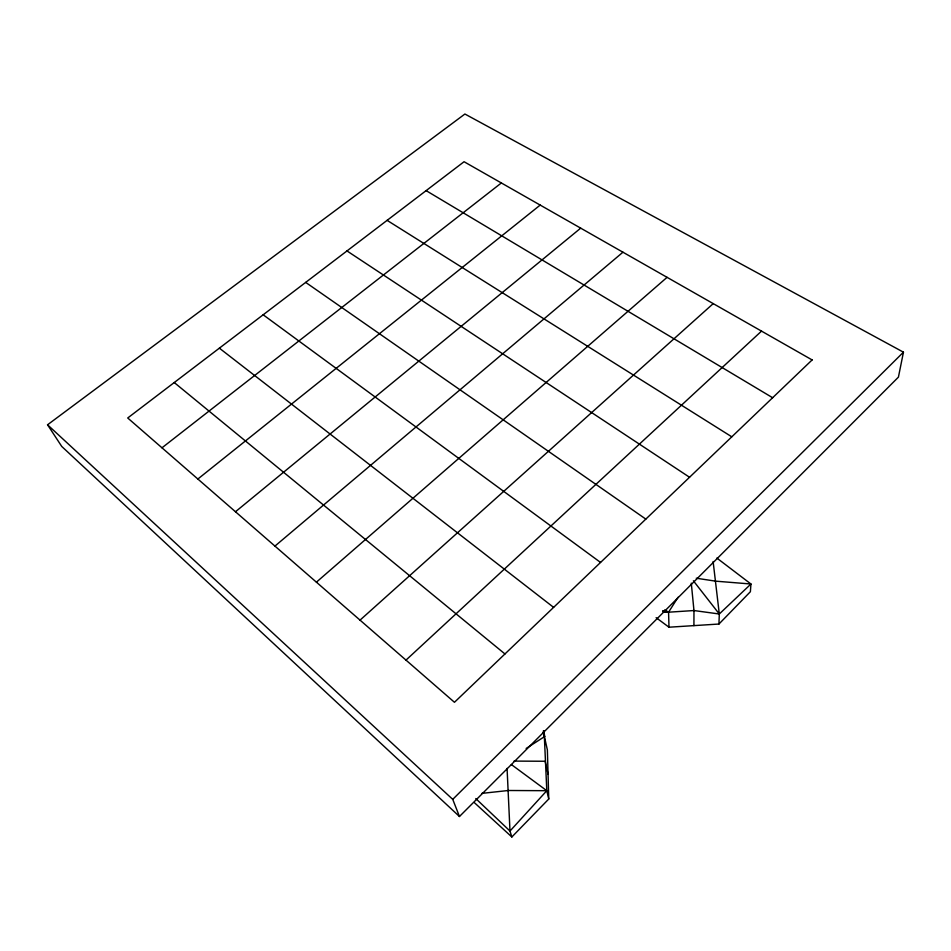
<?xml version="1.0" encoding="UTF-8"?>
<svg xmlns="http://www.w3.org/2000/svg" width="951" height="951" viewBox="0 0 951 951"><rect width="100%" height="100%" fill="white"/><g stroke="black" fill="none" stroke-linecap="round" stroke-linejoin="round"><path stroke-width="1.43" d="M693.921 625.627L693.968 610.542L691.282 583.141M656.119 617.663L668.993 627.208L718.944 624.034L719.301 614.001L713.119 561.506M903.45 352.179L898.422 377.131L459.464 816.505L61.744 446.447L47.55 424.788L464.908 114.025L903.45 352.179L452.735 799.363L459.464 816.505M668.993 627.208L668.565 612.194L678.063 597.264M526.153 748.461L544.471 736.645L544.091 730.772L546.801 790.697L509.986 831.043L511.852 836.975L548.751 799.03L547.372 749.923L543.449 732.329M718.944 624.034L750.387 591.712L750.945 584.009L716.864 558.071M662.716 611.529L668.565 612.194L693.968 610.542L719.301 614.001L750.945 584.009L715.758 581.168L696.275 578.22M405.994 660.113L761.525 331.114M360.037 620.123L713.226 303.619M316.41 582.167L667.079 277.335M274.946 546.088L622.941 252.205M235.479 511.745L580.692 228.145M197.867 479.019L540.192 205.083M161.991 447.802L501.355 182.961M481.836 793.384L508.405 790.495L546.801 790.697L548.751 799.03M514.027 761.097L545.137 761.252L548.061 774.185M662.728 611.243L668.565 612.194L664.618 610.209M662.799 610.97L668.565 612.194L664.547 610.376M664.309 610.911L668.565 612.194L664.476 610.542M664.392 610.732L668.565 612.194M426.131 190.64L772.628 397.732M387.116 220.359L731.794 436.818M346.984 250.933L689.546 477.259M305.687 282.399L645.824 519.103M263.165 314.793L600.545 562.445M511.353 764.545L546.801 790.697M219.372 348.161L553.625 607.368M174.247 382.54L504.957 653.955M474.454 802.727L511.852 836.975M47.55 424.788L452.735 799.363M475.773 798.567L509.986 831.043L507.073 768.42M693.386 580.799L719.301 614.001M543.045 732.448L544.471 736.645L544.115 730.748M543.235 732.365L544.471 736.645L543.639 730.796M543.378 730.843L544.471 736.645M812.118 359.93L454.459 702.29L127.719 417.988L464.064 161.729L812.118 359.93"/></g></svg>
